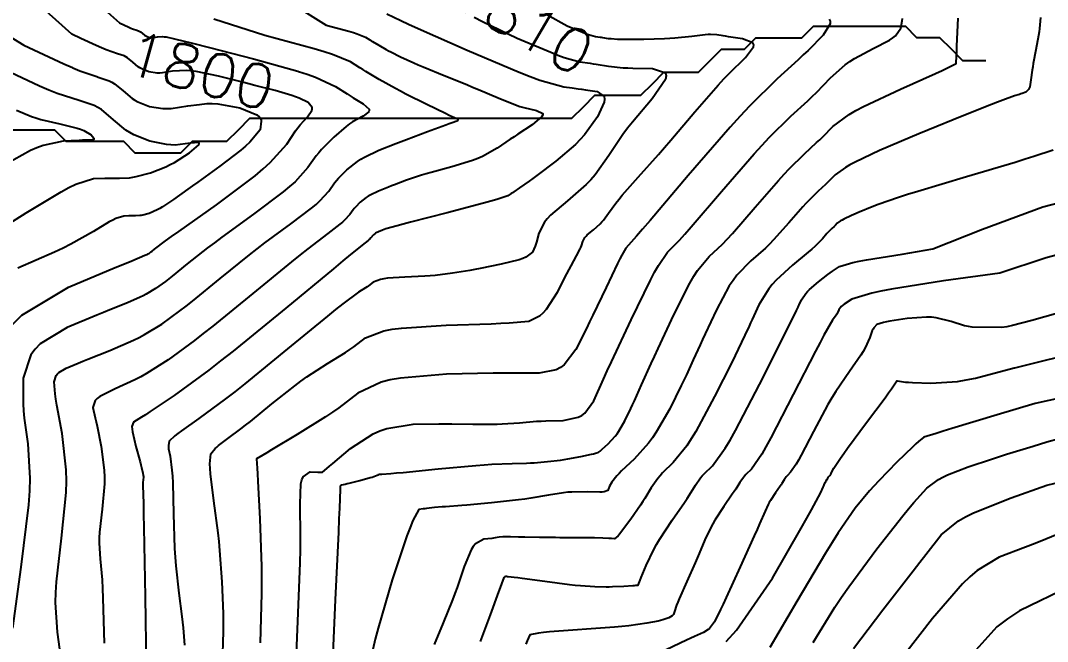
# Model space of a CAD drawing. Header units: metres. Extents: x 837117 to 838477, y 1189012 to 1191015.
# Drawn here: x 838288.9 to 838378.2, y 1190025.6 to 1190079.6 of the extents above; entities that cross this region are included whole.
import ezdxf

# ---------------------------------------------------------------- set-up
doc = ezdxf.new("R2010")
doc.units = ezdxf.units.M
doc.header["$LTSCALE"] = 0.3
doc.layers.add('COTAS 10', color=1, linetype='Continuous')
doc.layers.add('COTAS INT', color=252, linetype='Continuous')
doc.layers.add('DRENAJE', color=5, linetype='Continuous', lineweight=25)
doc.styles.get("Standard").update_dxf_attribs({"font": 'simplex.shx'})

msp = doc.modelspace()

# ---------------------------------------------------------------- linework, layer by layer
at = {"layer": 'COTAS 10'}
for points, elevation in [([(838288.221, 1190053.225), (838289.014, 1190054.023), (838293.078, 1190056.457), (838297.139, 1190058.148), (838297.931, 1190058.477), (838298.578, 1190058.746), (838299.712, 1190059.215), (838299.888, 1190059.292), (838299.932, 1190059.313), (838299.973, 1190059.334), (838300.103, 1190059.412), (838300.24, 1190059.512), (838300.286, 1190059.548), (838300.335, 1190059.587), (838300.542, 1190059.756), (838301.508, 1190060.463), (838302.035, 1190060.842), (838302.675, 1190061.299), (838305.926, 1190063.611), (838309.289, 1190066.139), (838310, 1190066.733), (838310.615, 1190067.28), (838312.04, 1190068.875), (838312.805, 1190070.029), (838313.005, 1190070.299), (838313.198, 1190070.547), (838313.851, 1190071.265), (838314.234, 1190071.805), (838314.258, 1190071.941), (838314.245, 1190072.071), (838313.904, 1190072.494), (838313.114, 1190072.888), (838312.82, 1190073), (838312.493, 1190073.113), (838311.04, 1190073.532), (838309.271, 1190073.984), (838308.746, 1190074.118), (838308.205, 1190074.256), (838306.125, 1190074.787), (838304.184, 1190075.19), (838303.732, 1190075.248), (838303.317, 1190075.282), (838302.126, 1190075.21), (838301.232, 1190075.067), (838301.004, 1190075.057), (838300.784, 1190075.059), (838300.062, 1190075.173), (838299.441, 1190075.419), (838299.286, 1190075.505), (838299.138, 1190075.599), (838298.662, 1190076.003), (838298.197, 1190076.392), (838298.055, 1190076.477), (838297.908, 1190076.552), (838297.328, 1190076.742), (838296.344, 1190077.08), (838295.941, 1190077.249), (838295.482, 1190077.451), (838294.154, 1190078.076), (838293.355, 1190078.451), (838290.569, 1190080.946)], 1800), ([(838328.351, 1190079.91), (838329.058, 1190079.53), (838332.089, 1190078.088), (838334.991, 1190076.863), (838335.617, 1190076.62), (838336.167, 1190076.418), (838337.512, 1190076.037), (838338.411, 1190075.913), (838338.679, 1190075.874), (838338.955, 1190075.833), (838340.024, 1190075.668), (838341.292, 1190075.527), (838341.695, 1190075.502), (838342.121, 1190075.483), (838343.843, 1190075.463), (838344.975, 1190075.069), (838345.029, 1190074.815), (838344.969, 1190074.497), (838343.816, 1190072.821), (838342.089, 1190070.797), (838341.668, 1190070.259), (838341.271, 1190069.73), (838340.047, 1190067.901), (838338.847, 1190066.22), (838338.467, 1190065.784), (838338.065, 1190065.361), (838336.441, 1190063.941), (838334.987, 1190062.698), (838334.694, 1190062.386), (838334.447, 1190062.089), (838333.95, 1190061.135), (838333.751, 1190060.358), (838333.693, 1190060.173), (838333.632, 1190060), (838333.402, 1190059.485), (838332.838, 1190059.062), (838332.567, 1190058.948), (838332.247, 1190058.834), (838330.676, 1190058.435), (838328.874, 1190058.078), (838328.409, 1190057.99), (838327.957, 1190057.908), (838326.446, 1190057.653), (838324.951, 1190057.466), (838324.509, 1190057.426), (838324.056, 1190057.391), (838322.318, 1190057.309), (838320.792, 1190057.214), (838320.471, 1190057.171), (838320.195, 1190057.121), (838319.567, 1190056.883), (838319.162, 1190056.574), (838319.027, 1190056.481), (838318.881, 1190056.384), (838318.272, 1190056.003), (838316.915, 1190055.001), (838316.298, 1190054.513), (838315.577, 1190053.932), (838312.1, 1190051.073), (838308.391, 1190048.044), (838307.522, 1190047.357), (838306.723, 1190046.735), (838304.41, 1190045.037), (838302.881, 1190043.959), (838302.576, 1190043.729), (838302.323, 1190043.528), (838301.837, 1190043.048), (838301.754, 1190042.674), (838301.756, 1190042.54), (838301.768, 1190042.392), (838301.9, 1190041.747), (838302.069, 1190040.532), (838302.104, 1190040.025), (838302.135, 1190039.444), (838302.204, 1190036.728), (838302.298, 1190033.725), (838302.343, 1190032.964), (838302.397, 1190032.233), (838302.664, 1190029.843), (838302.937, 1190027.817), (838302.996, 1190027.315), (838303.047, 1190026.838), (838303.17, 1190025.329)], 1810), ([(838377.579, 1190079.881), (838377.486, 1190078.926), (838377.445, 1190078.63), (838377.398, 1190078.32), (838377.173, 1190077.087), (838376.945, 1190075.88), (838376.895, 1190075.587), (838376.851, 1190075.312), (838376.743, 1190074.466), (838376.632, 1190073.857), (838376.587, 1190073.732), (838376.535, 1190073.625), (838376.296, 1190073.394), (838375.974, 1190073.277), (838375.87, 1190073.243), (838375.758, 1190073.206), (838375.303, 1190073.067), (838374.301, 1190072.709), (838373.846, 1190072.535), (838373.314, 1190072.329), (838370.749, 1190071.314), (838367.784, 1190070.109), (838366.999, 1190069.782), (838366.231, 1190069.458), (838363.588, 1190068.313), (838361.448, 1190067.306), (838360.998, 1190067.069), (838360.609, 1190066.85), (838359.715, 1190066.21), (838359.19, 1190065.676), (838359.033, 1190065.523), (838358.871, 1190065.369), (838358.245, 1190064.797), (838357.453, 1190064.016), (838357.186, 1190063.731), (838356.899, 1190063.415), (838355.692, 1190062.025), (838354.369, 1190060.556), (838354.01, 1190060.19), (838353.653, 1190059.842), (838352.388, 1190058.735), (838351.171, 1190057.479), (838350.844, 1190057.037), (838350.521, 1190056.555), (838349.392, 1190054.474), (838348.415, 1190052.378), (838348.188, 1190051.886), (838347.98, 1190051.433), (838347.386, 1190050.115), (838346.786, 1190048.815), (838346.574, 1190048.373), (838346.342, 1190047.896), (838345.337, 1190045.874), (838344.172, 1190043.832), (838343.838, 1190043.342), (838343.501, 1190042.883), (838342.241, 1190041.498), (838341.16, 1190040.478), (838340.935, 1190040.25), (838340.741, 1190040.045), (838340.308, 1190039.501), (838340.116, 1190039.153), (838340.074, 1190039.071), (838340.038, 1190038.996), (838339.949, 1190038.779), (838339.64, 1190038.651), (838339.466, 1190038.632), (838339.253, 1190038.62), (838338.163, 1190038.638), (838336.832, 1190038.636), (838336.468, 1190038.612), (838336.105, 1190038.578), (838334.808, 1190038.37), (838333.264, 1190038.101), (838332.746, 1190038.028), (838332.188, 1190037.955), (838329.845, 1190037.7), (838327.704, 1190037.498), (838327.274, 1190037.46), (838326.914, 1190037.428), (838326.203, 1190037.378), (838325.848, 1190037.361), (838325.712, 1190037.352), (838325.561, 1190037.34), (838324.881, 1190037.278), (838324.195, 1190037.206), (838324.04, 1190037.188), (838323.9, 1190037.171), (838323.519, 1190037.117), (838322.994, 1190036.148), (838322.764, 1190035.555), (838322.497, 1190034.821), (838321.223, 1190030.998), (838319.987, 1190026.805), (838319.743, 1190025.839), (838319.542, 1190024.956)], 1820), ([(838350.253, 1190025.627), (838351.159, 1190026.627), (838354.284, 1190031.152), (838356.756, 1190035.48), (838357.251, 1190036.356), (838357.662, 1190037.091), (838358.462, 1190038.582), (838358.681, 1190039.067), (838358.727, 1190039.168), (838358.765, 1190039.255), (838358.85, 1190039.452), (838358.901, 1190039.56), (838358.918, 1190039.59), (838358.936, 1190039.622), (838359.013, 1190039.74), (838359.086, 1190039.845), (838359.116, 1190039.89), (838359.152, 1190039.947), (838359.182, 1190039.99), (838359.192, 1190040.003), (838359.203, 1190040.015), (838359.252, 1190040.063), (838359.34, 1190040.192), (838359.376, 1190040.255), (838359.418, 1190040.331), (838359.612, 1190040.704), (838360.186, 1190041.589), (838360.467, 1190041.986), (838360.801, 1190042.45), (838362.45, 1190044.676), (838364.06, 1190046.835), (838364.37, 1190047.257), (838364.62, 1190047.602), (838365.036, 1190048.212), (838365.096, 1190048.289), (838365.123, 1190048.297), (838365.154, 1190048.3), (838365.305, 1190048.266), (838365.835, 1190048.196), (838366.106, 1190048.177), (838366.431, 1190048.158), (838368.051, 1190048.091), (838370.359, 1190048.255), (838371.117, 1190048.383), (838371.927, 1190048.545), (838375.284, 1190049.427), (838375.33, 1190049.441), (838381.515, 1190050.965)], 1830), ([(838380.17, 1190030.445), (838375.736, 1190028.299), (838374.715, 1190027.619), (838373.784, 1190026.903), (838371.17, 1190024.006)], 1840)]:
    msp.add_lwpolyline(points, dxfattribs=dict(at, elevation=elevation))
at = {"layer": 'COTAS INT'}
for points, elevation in [([(838296.458, 1190080.365), (838297.508, 1190079.419), (838298.306, 1190079.044), (838298.478, 1190078.969), (838298.629, 1190078.905), (838298.998, 1190078.778), (838299.215, 1190078.707), (838299.271, 1190078.679), (838299.324, 1190078.647), (838299.498, 1190078.501), (838299.677, 1190078.35), (838299.732, 1190078.315), (838299.79, 1190078.282), (838300.023, 1190078.19), (838300.294, 1190078.147), (838300.376, 1190078.146), (838300.462, 1190078.15), (838300.797, 1190078.204), (838301.244, 1190078.231), (838301.4, 1190078.218), (838301.569, 1190078.196), (838302.297, 1190078.045), (838303.844, 1190077.65), (838305.329, 1190077.27), (838309.142, 1190076.294), (838313.003, 1190075.22), (838313.059, 1190075.203), (838313.83, 1190074.954), (838314.553, 1190074.701), (838316.292, 1190073.905), (838317.303, 1190073.24), (838317.567, 1190073.071), (838317.824, 1190072.908), (838318.696, 1190072.376), (838319.196, 1190071.915), (838319.219, 1190071.797), (838319.191, 1190071.683), (838318.675, 1190071.309), (838317.771, 1190070.818), (838317.5, 1190070.632), (838317.219, 1190070.424), (838316.127, 1190069.488), (838315.08, 1190068.425), (838314.827, 1190068.137), (838314.59, 1190067.85), (838313.868, 1190066.837), (838312.77, 1190065.609), (838312.296, 1190065.187), (838311.748, 1190064.729), (838309.158, 1190062.782), (838306.406, 1190060.795), (838305.757, 1190060.313), (838305.157, 1190059.86), (838303.397, 1190058.47), (838302.098, 1190057.412), (838301.788, 1190057.168), (838301.5, 1190056.945), (838300.642, 1190056.318), (838299.831, 1190055.832), (838299.573, 1190055.698), (838299.301, 1190055.564), (838298.195, 1190055.084), (838296.663, 1190054.463), (838296.122, 1190054.241), (838295.53, 1190053.997), (838292.969, 1190052.935), (838290.62, 1190051.528), (838290.161, 1190051.067), (838289.786, 1190050.575), (838289.126, 1190048.538), (838289.12, 1190046.302), (838289.157, 1190045.684), (838289.211, 1190045.066), (838289.548, 1190042.839), (838289.723, 1190039.84), (838289.676, 1190038.735), (838289.587, 1190037.511), (838288.919, 1190032.101), (838288.215, 1190026.808)], 1802), ([(838312.61, 1190081.007), (838315.468, 1190079.226), (838317.434, 1190078.697), (838317.836, 1190078.578), (838318.177, 1190078.471), (838318.894, 1190078.182), (838319.261, 1190077.945), (838319.382, 1190077.87), (838319.51, 1190077.791), (838320.04, 1190077.472), (838320.687, 1190077.108), (838320.889, 1190077.001), (838321.101, 1190076.891), (838321.947, 1190076.468), (838323.08, 1190075.953), (838323.472, 1190075.784), (838323.899, 1190075.604), (838325.723, 1190074.859), (838327.69, 1190074.06), (838328.206, 1190073.845), (838328.71, 1190073.634), (838330.427, 1190072.895), (838331.934, 1190072.291), (838332.306, 1190072.165), (838332.659, 1190072.056), (838333.768, 1190071.813), (838334.306, 1190071.545), (838334.299, 1190071.421), (838334.223, 1190071.275), (838333.386, 1190070.571), (838332.138, 1190069.742), (838331.805, 1190069.518), (838331.476, 1190069.298), (838330.333, 1190068.521), (838329.056, 1190067.812), (838328.643, 1190067.634), (838328.205, 1190067.463), (838326.409, 1190066.911), (838324.611, 1190066.426), (838324.171, 1190066.298), (838323.756, 1190066.173), (838322.47, 1190065.742), (838321.414, 1190065.346), (838321.145, 1190065.243), (838320.886, 1190065.142), (838320.034, 1190064.801), (838319.311, 1190064.456), (838319.132, 1190064.352), (838318.964, 1190064.246), (838318.436, 1190063.832), (838318.013, 1190063.403), (838317.911, 1190063.286), (838317.815, 1190063.171), (838317.523, 1190062.761), (838317.08, 1190062.265), (838316.889, 1190062.095), (838316.667, 1190061.91), (838315.621, 1190061.124), (838313.867, 1190059.787), (838313.2, 1190059.256), (838312.455, 1190058.654), (838309.105, 1190055.9), (838305.623, 1190053.061), (838304.793, 1190052.407), (838304.022, 1190051.81), (838301.722, 1190050.129), (838299.848, 1190048.946), (838299.346, 1190048.662), (838298.85, 1190048.398), (838297.121, 1190047.602), (838295.799, 1190046.944), (838295.562, 1190046.766), (838295.38, 1190046.591), (838295.184, 1190045.972), (838295.399, 1190045.086), (838295.475, 1190044.742), (838295.558, 1190044.355), (838295.92, 1190042.599), (838296.183, 1190040.526), (838296.204, 1190039.939), (838296.203, 1190039.346), (838296.011, 1190037.156), (838295.776, 1190035.137), (838295.748, 1190034.651), (838295.735, 1190034.197), (838295.823, 1190032.823), (838295.992, 1190030.992), (838296.031, 1190030.25), (838296.066, 1190029.406), (838296.167, 1190025.509)], 1806), ([(838285.633, 1190079.67), (838289.202, 1190077.483), (838292.659, 1190075.858), (838293.405, 1190075.53), (838293.459, 1190075.508), (838294.059, 1190075.256), (838295.53, 1190074.751), (838295.658, 1190074.706), (838296.6, 1190074.398), (838296.839, 1190074.275), (838297.07, 1190074.137), (838297.826, 1190073.504), (838298.598, 1190072.849), (838298.839, 1190072.696), (838299.092, 1190072.556), (838300.1, 1190072.156), (838301.274, 1190071.971), (838301.631, 1190071.967), (838302.002, 1190071.984), (838303.455, 1190072.216), (838304.457, 1190072.336), (838305.086, 1190072.41), (838305.568, 1190072.404), (838306.064, 1190072.371), (838307.966, 1190072.035), (838309.447, 1190071.435), (838309.677, 1190071.236), (838309.829, 1190071.023), (838309.814, 1190070.886), (838309.73, 1190070.134), (838308.824, 1190069.049), (838308.468, 1190068.711), (838308.066, 1190068.358), (838306.233, 1190066.951), (838304.317, 1190065.588), (838303.863, 1190065.263), (838303.441, 1190064.962), (838302.19, 1190064.061), (838301.237, 1190063.42), (838301.003, 1190063.281), (838300.781, 1190063.16), (838300.087, 1190062.862), (838299.531, 1190062.715), (838299.397, 1190062.688), (838299.272, 1190062.667), (838298.889, 1190062.645), (838298.535, 1190062.653), (838298.427, 1190062.652), (838298.315, 1190062.65), (838297.873, 1190062.632), (838297.186, 1190062.411), (838296.919, 1190062.281), (838296.618, 1190062.122), (838295.255, 1190061.299), (838293.283, 1190060.189), (838292.599, 1190059.849), (838291.855, 1190059.495), (838288.668, 1190058.098)], 1798), ([(838292.405, 1190024.345), (838292.11, 1190026.444), (838291.944, 1190029.04), (838291.968, 1190029.897), (838292.021, 1190030.815), (838292.465, 1190034.629), (838292.864, 1190038.583), (838292.889, 1190039.589), (838292.878, 1190040.556), (838292.531, 1190043.727), (838292.066, 1190046.192), (838291.979, 1190046.715), (838291.912, 1190047.168), (838291.822, 1190048.226), (838292.001, 1190048.776), (838292.102, 1190048.909), (838292.226, 1190049.033), (838292.86, 1190049.413), (838293.921, 1190049.847), (838294.313, 1190050.006), (838294.749, 1190050.181), (838296.678, 1190050.953), (838298.713, 1190051.837), (838299.215, 1190052.083), (838299.689, 1190052.329), (838301.182, 1190053.224), (838302.761, 1190054.377), (838303.291, 1190054.787), (838303.86, 1190055.236), (838306.251, 1190057.185), (838308.806, 1190059.257), (838309.479, 1190059.784), (838310.137, 1190060.291), (838312.389, 1190061.953), (838314.208, 1190063.32), (838314.592, 1190063.641), (838314.925, 1190063.937), (838315.696, 1190064.799), (838316.203, 1190065.51), (838316.369, 1190065.711), (838316.547, 1190065.914), (838317.282, 1190066.66), (838318.199, 1190067.379), (838318.492, 1190067.565), (838318.802, 1190067.744), (838320.059, 1190068.345), (838321.539, 1190068.938), (838321.989, 1190069.112), (838322.457, 1190069.292), (838324.293, 1190069.98), (838325.868, 1190070.56), (838326.172, 1190070.671), (838326.419, 1190070.761), (838326.832, 1190070.91), (838326.871, 1190070.924), (838326.893, 1190070.934), (838326.935, 1190070.96), (838326.953, 1190070.99), (838326.948, 1190070.999), (838326.94, 1190071.008), (838326.878, 1190071.042), (838326.42, 1190071.258), (838326.162, 1190071.382), (838325.847, 1190071.534), (838324.237, 1190072.313), (838322.395, 1190073.233), (838321.935, 1190073.473), (838321.496, 1190073.707), (838320.088, 1190074.498), (838318.934, 1190075.192), (838318.654, 1190075.364), (838318.393, 1190075.527), (838317.593, 1190076.043), (838316.033, 1190076.671), (838315.291, 1190076.905), (838314.416, 1190077.164), (838310.137, 1190078.315), (838305.719, 1190079.746)], 1804), ([(838320.76, 1190080.203), (838321.95, 1190079.621), (838322.631, 1190079.31), (838323.464, 1190078.935), (838327.742, 1190077.038), (838332.239, 1190075.139), (838333.209, 1190074.763), (838334.061, 1190074.45), (838336.145, 1190073.859), (838336.85, 1190073.765), (838337.385, 1190073.692), (838337.675, 1190073.652), (838337.705, 1190073.647), (838338.014, 1190073.603), (838339.045, 1190073.446), (838339.635, 1190073.014), (838339.666, 1190072.796), (838339.64, 1190072.536), (838339.067, 1190071.241), (838337.934, 1190069.694), (838337.554, 1190069.275), (838337.146, 1190068.86), (838335.434, 1190067.393), (838333.795, 1190066.161), (838333.433, 1190065.894), (838333.112, 1190065.658), (838332.281, 1190065.073), (838331.776, 1190064.739), (838331.66, 1190064.661), (838331.553, 1190064.59), (838331.252, 1190064.386), (838330.301, 1190064.062), (838329.785, 1190063.915), (838329.159, 1190063.742), (838325.986, 1190062.911), (838322.802, 1190062.091), (838322.17, 1190061.925), (838321.645, 1190061.786), (838320.647, 1190061.504), (838320.37, 1190061.401), (838320.3, 1190061.374), (838320.232, 1190061.347), (838320.009, 1190061.258), (838319.819, 1190061.167), (838319.773, 1190061.14), (838319.729, 1190061.112), (838319.59, 1190061.004), (838319.479, 1190060.891), (838319.453, 1190060.861), (838319.428, 1190060.831), (838319.351, 1190060.723), (838319.235, 1190060.593), (838319.185, 1190060.549), (838319.127, 1190060.5), (838318.853, 1190060.294), (838317.598, 1190059.283), (838316.922, 1190058.727), (838316.103, 1190058.052), (838311.96, 1190054.615), (838307.386, 1190050.886), (838306.296, 1190050.027), (838305.283, 1190049.243), (838302.261, 1190047.035), (838300.183, 1190045.633), (838299.764, 1190045.357), (838299.414, 1190045.129), (838298.713, 1190044.711), (838298.591, 1190044.321), (838298.605, 1190044.112), (838298.64, 1190043.859), (838298.937, 1190042.579), (838299.293, 1190041.274), (838299.365, 1190041.006), (838299.426, 1190040.778), (838299.547, 1190040.289), (838299.576, 1190040.058), (838299.578, 1190039.993), (838299.578, 1190039.927), (838299.557, 1190039.684), (838299.531, 1190039.46), (838299.528, 1190039.406), (838299.526, 1190039.355), (838299.536, 1190039.203), (838299.578, 1190037.638), (838299.597, 1190036.698), (838299.62, 1190035.537), (838299.727, 1190029.514), (838299.831, 1190023.508)], 1808), ([(838306.46, 1190023.671), (838306.538, 1190026.517), (838306.54, 1190027.295), (838306.533, 1190028.068), (838306.438, 1190030.823), (838306.236, 1190033.565), (838306.162, 1190034.329), (838306.08, 1190035.096), (838305.72, 1190037.884), (838305.429, 1190040.215), (838305.392, 1190040.694), (838305.373, 1190041.1), (838305.459, 1190041.966), (838305.808, 1190042.408), (838305.954, 1190042.546), (838306.123, 1190042.692), (838306.911, 1190043.279), (838308.065, 1190044.126), (838308.464, 1190044.436), (838308.897, 1190044.779), (838310.747, 1190046.29), (838312.752, 1190047.878), (838313.283, 1190048.27), (838313.803, 1190048.64), (838315.593, 1190049.806), (838317.147, 1190050.777), (838317.518, 1190051.024), (838317.863, 1190051.263), (838318.896, 1190052.049), (838320.498, 1190052.658), (838321.202, 1190052.785), (838322.019, 1190052.894), (838325.913, 1190053.136), (838329.831, 1190053.266), (838330.664, 1190053.304), (838331.388, 1190053.343), (838333.094, 1190053.492), (838334.078, 1190053.974), (838334.347, 1190054.223), (838334.615, 1190054.522), (838335.569, 1190056.02), (838336.4, 1190057.614), (838336.59, 1190057.974), (838336.763, 1190058.3), (838337.24, 1190059.181), (838337.545, 1190059.766), (838337.609, 1190059.905), (838337.665, 1190060.034), (838337.791, 1190060.414), (838337.973, 1190060.763), (838338.063, 1190060.871), (838338.17, 1190060.985), (838338.701, 1190061.439), (838339.294, 1190061.957), (838339.44, 1190062.112), (838339.579, 1190062.271), (838340.017, 1190062.885), (838340.65, 1190063.758), (838340.912, 1190064.08), (838341.212, 1190064.438), (838342.607, 1190066.022), (838344.359, 1190067.993), (838344.885, 1190068.595), (838345.427, 1190069.221), (838347.532, 1190071.685), (838349.555, 1190074.008), (838350.047, 1190074.544), (838350.508, 1190075.035), (838351.928, 1190076.423), (838352.634, 1190077.334), (838352.646, 1190077.524), (838352.579, 1190077.687), (838351.673, 1190078.049), (838350.461, 1190078.215), (838350.201, 1190078.254), (838349.973, 1190078.289), (838349.424, 1190078.39), (838348.888, 1190078.416), (838348.668, 1190078.404), (838348.418, 1190078.384), (838347.259, 1190078.243), (838345.792, 1190078.083), (838345.348, 1190078.05), (838344.888, 1190078.023), (838343.089, 1190077.97), (838341.458, 1190077.97), (838341.103, 1190077.977), (838340.791, 1190077.987), (838340.245, 1190078.03), (838340.011, 1190078.048), (838339.529, 1190078.123), (838339.405, 1190078.141), (838339.284, 1190078.159), (838338.879, 1190078.214), (838338.273, 1190078.386), (838338.025, 1190078.477), (838337.743, 1190078.587), (838336.436, 1190079.139), (838334.653, 1190080.126)], 1812), ([(838359.215, 1190079.748), (838359.292, 1190079.563), (838359.294, 1190079.349), (838358.665, 1190078.342), (838357.369, 1190077.035), (838356.949, 1190076.633), (838356.504, 1190076.213), (838354.676, 1190074.553), (838352.272, 1190072.185), (838351.463, 1190071.319), (838350.592, 1190070.361), (838346.929, 1190066.144), (838343.627, 1190062.25), (838342.984, 1190061.497), (838342.458, 1190060.884), (838341.537, 1190059.843), (838341.177, 1190059.241), (838341.004, 1190058.905), (838340.8, 1190058.496), (838339.801, 1190056.405), (838338.665, 1190054.016), (838338.375, 1190053.418), (838338.096, 1190052.848), (838337.175, 1190051.018), (838336.166, 1190049.7), (838335.831, 1190049.452), (838335.472, 1190049.256), (838333.975, 1190048.969), (838331.735, 1190048.981), (838330.907, 1190048.972), (838329.99, 1190048.959), (838325.931, 1190048.868), (838321.923, 1190048.539), (838321.039, 1190048.375), (838320.252, 1190048.18), (838318.225, 1190047.216), (838316.568, 1190045.954), (838316.015, 1190045.572), (838315.422, 1190045.175), (838312.939, 1190043.624), (838310.727, 1190042.301), (838310.305, 1190042.049), (838309.965, 1190041.846), (838309.423, 1190041.524), (838309.464, 1190040.723), (838309.492, 1190040.217), (838309.526, 1190039.589), (838309.707, 1190036.297), (838309.85, 1190032.155), (838309.86, 1190030.992), (838309.857, 1190029.822), (838309.739, 1190025.534)], 1814), ([(838312.817, 1190022.44), (838313.018, 1190027.398), (838313.211, 1190032.487), (838313.238, 1190033.647), (838313.252, 1190034.698), (838313.207, 1190037.597), (838313.27, 1190039.36), (838313.352, 1190039.695), (838313.462, 1190039.964), (838314.095, 1190040.384), (838314.754, 1190040.375), (838314.881, 1190040.374), (838314.984, 1190040.373), (838315.152, 1190040.373), (838315.532, 1190040.687), (838315.767, 1190040.883), (838316.059, 1190041.128), (838317.583, 1190042.408), (838319.569, 1190043.7), (838320.152, 1190043.952), (838320.749, 1190044.158), (838323.024, 1190044.521), (838325.263, 1190044.563), (838325.837, 1190044.567), (838326.392, 1190044.567), (838328.23, 1190044.542), (838329.891, 1190044.533), (838330.333, 1190044.543), (838330.769, 1190044.559), (838332.279, 1190044.665), (838333.75, 1190044.782), (838334.16, 1190044.806), (838334.571, 1190044.825), (838336.068, 1190044.862), (838337.391, 1190045.13), (838337.694, 1190045.295), (838337.969, 1190045.498), (838338.731, 1190046.562), (838339.583, 1190048.443), (838339.915, 1190049.163), (838340.288, 1190049.968), (838341.983, 1190053.597), (838343.665, 1190057.047), (838344.03, 1190057.741), (838344.352, 1190058.322), (838345.154, 1190059.474), (838346.19, 1190060.537), (838346.659, 1190061.061), (838347.208, 1190061.686), (838349.85, 1190064.771), (838352.694, 1190068.046), (838353.371, 1190068.789), (838353.999, 1190069.462), (838355.866, 1190071.301), (838357.341, 1190072.65), (838357.723, 1190073.013), (838358.092, 1190073.372), (838359.329, 1190074.631), (838360.602, 1190075.77), (838360.994, 1190076.054), (838361.403, 1190076.323), (838363.024, 1190077.181), (838364.448, 1190077.919), (838364.733, 1190078.113), (838364.97, 1190078.302), (838365.431, 1190078.948), (838365.559, 1190079.602), (838365.586, 1190079.797)], 1816), ([(838316.035, 1190023.26), (838316.297, 1190029.261), (838316.565, 1190035.152), (838316.615, 1190036.301), (838316.654, 1190037.241), (838316.707, 1190038.898), (838316.716, 1190039.135), (838316.727, 1190039.18), (838316.742, 1190039.216), (838316.827, 1190039.272), (838317.133, 1190039.328), (838317.288, 1190039.364), (838317.472, 1190039.408), (838318.39, 1190039.642), (838319.301, 1190039.889), (838319.481, 1190039.941), (838319.63, 1190039.986), (838319.907, 1190040.093), (838319.983, 1190040.142), (838320.006, 1190040.152), (838320.029, 1190040.16), (838320.116, 1190040.174), (838320.202, 1190040.175), (838320.224, 1190040.176), (838320.246, 1190040.176), (838320.317, 1190040.175), (838321.106, 1190040.245), (838321.581, 1190040.29), (838322.167, 1190040.347), (838325.207, 1190040.642), (838328.485, 1190040.94), (838329.22, 1190040.997), (838329.881, 1190041.044), (838331.645, 1190041.124), (838332.892, 1190041.153), (838333.227, 1190041.168), (838333.558, 1190041.186), (838334.715, 1190041.275), (838335.845, 1190041.41), (838336.159, 1190041.457), (838336.474, 1190041.508), (838337.615, 1190041.725), (838338.544, 1190041.926), (838338.725, 1190041.967), (838338.873, 1190042), (838339.13, 1190042.068), (838339.288, 1190042.2), (838339.372, 1190042.275), (838339.475, 1190042.366), (838339.992, 1190042.835), (838340.598, 1190043.49), (838340.756, 1190043.699), (838340.91, 1190043.92), (838341.429, 1190044.818), (838341.953, 1190045.895), (838342.109, 1190046.228), (838342.271, 1190046.577), (838342.894, 1190047.964), (838343.72, 1190049.799), (838344.01, 1190050.431), (838344.326, 1190051.116), (838345.687, 1190054.035), (838347.093, 1190056.801), (838347.437, 1190057.389), (838347.762, 1190057.9), (838348.771, 1190059.104), (838349.921, 1190060.19), (838350.335, 1190060.626), (838350.789, 1190061.121), (838352.771, 1190063.398), (838354.797, 1190065.731), (838355.278, 1190066.26), (838355.726, 1190066.739), (838357.055, 1190068.049), (838358.106, 1190069.01), (838358.378, 1190069.268), (838358.641, 1190069.524), (838359.522, 1190070.42), (838360.926, 1190071.452), (838361.518, 1190071.793), (838362.199, 1190072.157), (838365.395, 1190073.673), (838368.433, 1190075.03), (838369.014, 1190075.295), (838369.483, 1190075.513), (838370.235, 1190075.897), (838370.273, 1190076.543), (838370.29, 1190076.926), (838370.31, 1190077.397), (838370.409, 1190079.833)], 1818), ([(838286.297, 1190060.967), (838289.397, 1190062.902), (838292.444, 1190064.742), (838293.115, 1190065.098), (838293.712, 1190065.388), (838295.248, 1190065.881), (838296.234, 1190065.922), (838296.485, 1190065.927), (838296.726, 1190065.928), (838297.518, 1190065.909), (838298.372, 1190065.96), (838298.653, 1190066.006), (838298.953, 1190066.066), (838300.194, 1190066.395), (838301.546, 1190066.916), (838301.916, 1190067.097), (838302.283, 1190067.293), (838303.593, 1190068.131), (838304.391, 1190068.829), (838304.435, 1190068.937), (838304.403, 1190069.008), (838303.652, 1190068.954), (838302.353, 1190068.802), (838301.976, 1190068.811), (838301.591, 1190068.842), (838300.139, 1190069.139), (838298.742, 1190069.694), (838298.393, 1190069.887), (838298.059, 1190070.098), (838296.99, 1190071.006), (838295.943, 1190071.882), (838295.624, 1190072.074), (838295.292, 1190072.243), (838293.988, 1190072.67), (838292.075, 1190073.285), (838291.359, 1190073.573), (838290.563, 1190073.911), (838287.014, 1190075.56)], 1796), ([(838288.556, 1190071.823), (838289.847, 1190071.293), (838290.246, 1190071.161), (838290.663, 1190071.035), (838292.318, 1190070.634), (838293.813, 1190070.27), (838294.129, 1190070.168), (838294.402, 1190070.065), (838295.036, 1190069.691), (838295.262, 1190069.39), (838295.279, 1190069.334), (838295.275, 1190069.29), (838295.096, 1190069.23), (838294.528, 1190069.224), (838294.28, 1190069.215), (838293.992, 1190069.203), (838292.622, 1190069.131), (838290.86, 1190068.765), (838290.326, 1190068.567), (838289.77, 1190068.327), (838287.594, 1190067.115)], 1794), ([(838378.679, 1190068.365), (838376.996, 1190067.802), (838376.242, 1190067.567), (838375.362, 1190067.298), (838371.147, 1190066.04), (838366.907, 1190064.771), (838366.014, 1190064.495), (838365.241, 1190064.251), (838363.461, 1190063.644), (838362.507, 1190063.255), (838362.254, 1190063.15), (838362.007, 1190063.046), (838361.155, 1190062.677), (838360.466, 1190062.353), (838360.321, 1190062.277), (838360.196, 1190062.206), (838359.908, 1190062), (838359.739, 1190061.828), (838359.689, 1190061.779), (838359.637, 1190061.729), (838359.435, 1190061.545), (838359.18, 1190061.293), (838359.094, 1190061.201), (838359.001, 1190061.1), (838358.613, 1190060.652), (838357.95, 1190059.991), (838357.685, 1190059.754), (838357.385, 1190059.495), (838356.005, 1190058.366), (838354.58, 1190057.057), (838354.25, 1190056.685), (838353.949, 1190056.309), (838353.096, 1190054.912), (838352.503, 1190053.64), (838352.365, 1190053.341), (838352.239, 1190053.066), (838351.879, 1190052.266), (838351.301, 1190051.054), (838351.038, 1190050.519), (838350.73, 1190049.897), (838349.244, 1190046.931), (838347.611, 1190043.906), (838347.209, 1190043.247), (838346.83, 1190042.665), (838345.643, 1190041.211), (838344.716, 1190040.293), (838344.499, 1190040.049), (838344.3, 1190039.81), (838343.729, 1190038.986), (838343.178, 1190038.086), (838342.992, 1190037.8), (838342.791, 1190037.497), (838341.947, 1190036.268), (838341.159, 1190035.196), (838340.994, 1190034.992), (838340.853, 1190034.828), (838340.534, 1190034.571), (838340.277, 1190034.583), (838340.174, 1190034.589), (838340.057, 1190034.596), (838339.52, 1190034.628), (838338.799, 1190034.657), (838338.567, 1190034.662), (838338.319, 1190034.665), (838337.306, 1190034.666), (838336.128, 1190034.664), (838335.776, 1190034.665), (838335.413, 1190034.668), (838334.011, 1190034.685), (838332.73, 1190034.709), (838332.443, 1190034.715), (838332.186, 1190034.722), (838331.502, 1190034.745), (838331.054, 1190034.753), (838330.945, 1190034.749), (838330.842, 1190034.743), (838330.526, 1190034.701), (838330.153, 1190034.639), (838330.015, 1190034.621), (838329.862, 1190034.602), (838329.181, 1190034.53), (838328.445, 1190034.123), (838328.257, 1190033.893), (838328.077, 1190033.612), (838327.48, 1190032.174), (838326.863, 1190030.342), (838326.669, 1190029.814), (838326.464, 1190029.275), (838325.644, 1190027.254), (838324.858, 1190025.379)], 1822), ([(838328.896, 1190025.626), (838329.756, 1190027.962), (838330.49, 1190029.96), (838330.633, 1190030.347), (838330.75, 1190030.663), (838330.954, 1190031.208), (838330.995, 1190031.27), (838331.009, 1190031.282), (838331.025, 1190031.291), (838331.093, 1190031.307), (838331.169, 1190031.306), (838331.191, 1190031.306), (838331.212, 1190031.305), (838331.288, 1190031.301), (838331.825, 1190031.233), (838332.137, 1190031.191), (838332.52, 1190031.14), (838334.491, 1190030.873), (838336.637, 1190030.601), (838337.131, 1190030.547), (838337.58, 1190030.501), (838338.84, 1190030.413), (838339.815, 1190030.401), (838340.085, 1190030.404), (838340.356, 1190030.409), (838341.336, 1190030.451), (838342.126, 1190030.503), (838342.277, 1190030.514), (838342.399, 1190030.524), (838342.597, 1190030.55), (838342.706, 1190030.822), (838342.772, 1190030.987), (838342.854, 1190031.19), (838343.28, 1190032.25), (838343.95, 1190033.652), (838344.185, 1190034.073), (838344.441, 1190034.507), (838345.547, 1190036.189), (838346.618, 1190037.734), (838346.853, 1190038.08), (838347.06, 1190038.392), (838347.585, 1190039.226), (838348.021, 1190039.855), (838348.172, 1190040.038), (838348.337, 1190040.224), (838349.045, 1190040.924), (838350.159, 1190042.448), (838350.58, 1190043.152), (838351.05, 1190043.979), (838353.152, 1190047.987), (838355.118, 1190051.898), (838355.502, 1190052.664), (838355.817, 1190053.292), (838356.372, 1190054.418), (838356.499, 1190054.7), (838356.543, 1190054.797), (838356.592, 1190054.902), (838356.801, 1190055.351), (838357.168, 1190055.896), (838357.317, 1190056.063), (838357.485, 1190056.235), (838358.261, 1190056.914), (838359.095, 1190057.556), (838359.299, 1190057.705), (838359.492, 1190057.841), (838360.094, 1190058.232), (838361.252, 1190058.586), (838361.796, 1190058.7), (838362.437, 1190058.821), (838365.556, 1190059.314), (838368.214, 1190059.769), (838372.519, 1190061.489), (838377.778, 1190063.428), (838382.829, 1190064.747)], 1824), ([(838382.761, 1190060.243), (838378.055, 1190058.997), (838374.037, 1190057.649), (838369.138, 1190057.003), (838364.625, 1190056.284), (838363.692, 1190056.105), (838362.898, 1190055.935), (838361.176, 1190055.394), (838360.501, 1190054.96), (838360.367, 1190054.858), (838360.255, 1190054.763), (838360.044, 1190054.486), (838359.922, 1190054.207), (838359.867, 1190054.111), (838359.802, 1190054.008), (838359.493, 1190053.567), (838358.745, 1190052.277), (838358.405, 1190051.638), (838358.006, 1190050.876), (838356.084, 1190047.106), (838354.127, 1190043.336), (838353.707, 1190042.573), (838353.339, 1190041.933), (838352.447, 1190040.637), (838351.959, 1190040.154), (838351.846, 1190040.026), (838351.741, 1190039.9), (838351.44, 1190039.467), (838351.079, 1190038.891), (838350.936, 1190038.677), (838350.774, 1190038.437), (838350.036, 1190037.373), (838349.262, 1190036.184), (838349.078, 1190035.867), (838348.907, 1190035.555), (838348.398, 1190034.472), (838347.9, 1190033.277), (838347.734, 1190032.895), (838347.558, 1190032.491), (838346.822, 1190030.845), (838346.163, 1190029.355), (838346.036, 1190029.049), (838345.931, 1190028.789), (838345.751, 1190028.234), (838345.66, 1190027.997), (838345.611, 1190027.937), (838345.553, 1190027.88), (838345.257, 1190027.694), (838344.745, 1190027.518), (838344.55, 1190027.467), (838344.331, 1190027.415), (838343.348, 1190027.221), (838341.777, 1190027.016), (838341.188, 1190026.957), (838340.532, 1190026.898), (838334.883, 1190026.471), (838334.355, 1190026.422), (838333.924, 1190026.375), (838333.187, 1190026.232), (838332.942, 1190025.693), (838332.823, 1190025.396)], 1826), ([(838380.408, 1190054.565), (838376.821, 1190053.549), (838375.144, 1190053.109), (838374.656, 1190053.011), (838374.2, 1190052.935), (838371.628, 1190052.958), (838371.301, 1190053.02), (838370.974, 1190053.096), (838369.797, 1190053.472), (838368.498, 1190053.79), (838368.095, 1190053.829), (838367.673, 1190053.846), (838365.993, 1190053.728), (838364.488, 1190053.488), (838364.177, 1190053.428), (838363.913, 1190053.372), (838363.339, 1190053.191), (838363.079, 1190052.919), (838363.012, 1190052.805), (838362.948, 1190052.674), (838362.734, 1190052.059), (838362.343, 1190051.167), (838362.167, 1190050.861), (838361.961, 1190050.53), (838360.971, 1190049.121), (838359.773, 1190047.363), (838359.436, 1190046.812), (838359.096, 1190046.232), (838357.848, 1190043.905), (838356.773, 1190041.833), (838356.542, 1190041.414), (838356.339, 1190041.062), (838355.85, 1190040.35), (838355.581, 1190040.085), (838355.519, 1190040.014), (838355.461, 1190039.945), (838355.296, 1190039.707), (838355.097, 1190039.391), (838355.019, 1190039.273), (838354.93, 1190039.141), (838354.524, 1190038.556), (838354.099, 1190037.903), (838353.998, 1190037.729), (838353.904, 1190037.557), (838353.624, 1190036.962), (838353.153, 1190035.871), (838352.938, 1190035.387), (838352.687, 1190034.825), (838351.473, 1190032.136), (838350.244, 1190029.455), (838349.983, 1190028.897), (838349.756, 1190028.418), (838349.222, 1190027.357), (838348.887, 1190026.884), (838348.785, 1190026.777), (838348.679, 1190026.681), (838348.266, 1190026.42), (838347.502, 1190026.07), (838347.176, 1190025.918), (838346.799, 1190025.742), (838345.022, 1190024.908)], 1828), ([(838383.729, 1190047.78), (838377.112, 1190046.346), (838373.806, 1190045.335), (838369.875, 1190044.15), (838369.112, 1190043.92), (838368.49, 1190043.731), (838367.418, 1190043.404), (838366.968, 1190043.04), (838366.737, 1190042.829), (838366.461, 1190042.57), (838365.08, 1190041.235), (838363.505, 1190039.62), (838363.105, 1190039.184), (838362.721, 1190038.752), (838361.468, 1190037.234), (838359.99, 1190035.086), (838359.465, 1190034.257), (838358.89, 1190033.327), (838356.393, 1190029.122), (838354.046, 1190025.111)], 1832), ([(838357.799, 1190025.566), (838359.699, 1190028.618), (838360.287, 1190029.492), (838360.903, 1190030.379), (838363.35, 1190033.689), (838365.61, 1190036.564), (838366.108, 1190037.178), (838366.55, 1190037.712), (838367.682, 1190038.983), (838368.701, 1190039.725), (838369.071, 1190039.926), (838369.48, 1190040.126), (838371.274, 1190040.83), (838373.387, 1190041.527), (838373.996, 1190041.722), (838374.616, 1190041.918), (838376.942, 1190042.634), (838378.11, 1190042.991), (838384.56, 1190044.733)], 1834), ([(838361.313, 1190025.024), (838363.877, 1190028.391), (838366.501, 1190031.779), (838367.082, 1190032.528), (838367.6, 1190033.194), (838368.945, 1190034.915), (838370.445, 1190036.13), (838371.06, 1190036.477), (838371.763, 1190036.829), (838375.022, 1190038.138), (838378.121, 1190039.224), (838378.133, 1190039.228), (838383.729, 1190040.579)], 1836), ([(838379.509, 1190035.146), (838378.031, 1190034.542), (838377.106, 1190034.173), (838376.27, 1190033.843), (838373.982, 1190032.984), (838372.053, 1190031.801), (838371.442, 1190031.268), (838370.798, 1190030.644), (838368.194, 1190027.649), (838365.772, 1190024.534)], 1838)]:
    msp.add_lwpolyline(points, dxfattribs=dict(at, elevation=elevation))
at = {"layer": 'DRENAJE'}
for points in [[(838277.853, 1190070.129, 0), (838291.848, 1190070.129, 0), (838292.848, 1190069.129, 0), (838297.846, 1190069.129, 0), (838298.846, 1190068.13, 0), (838302.845, 1190068.13, 0), (838303.844, 1190069.129, 0), (838306.843, 1190069.129, 0), (838307.843, 1190070.129, 0), (838308.843, 1190071.128, 0), (838336.833, 1190071.128, 0), (838337.833, 1190072.128, 0), (838338.832, 1190073.128, 0), (838342.831, 1190073.128, 0), (838343.831, 1190074.127, 0), (838344.83, 1190075.127, 0), (838347.829, 1190075.127, 0), (838348.829, 1190076.127, 0), (838349.829, 1190077.126, 0), (838351.828, 1190077.126, 0), (838352.828, 1190078.126, 0), (838356.826, 1190078.126, 0), (838357.826, 1190079.126, 0), (838358.826, 1190079.126, 0), (838365.823, 1190079.126, 0)], [(838372.821, 1190076.127, 0), (838370.822, 1190076.127, 0), (838369.822, 1190077.126, 0), (838368.822, 1190078.126, 0), (838366.823, 1190078.126, 0), (838365.823, 1190079.126, 0)]]:
    msp.add_polyline3d(points, dxfattribs=at)

# ---------------------------------------------------------------- texts
at = {"layer": 'COTAS 10', "char_height": 3.8, "attachment_point": 7}
for s, insert, rotation in [('1810', (838325.995, 1190081.239, 1810), 329.58476), ('1800', (838297.759, 1190075.132, 1800), 344.86122)]:
    msp.add_mtext(s, dxfattribs=dict(at, insert=insert, rotation=rotation))

doc.saveas('drawing.dxf')
